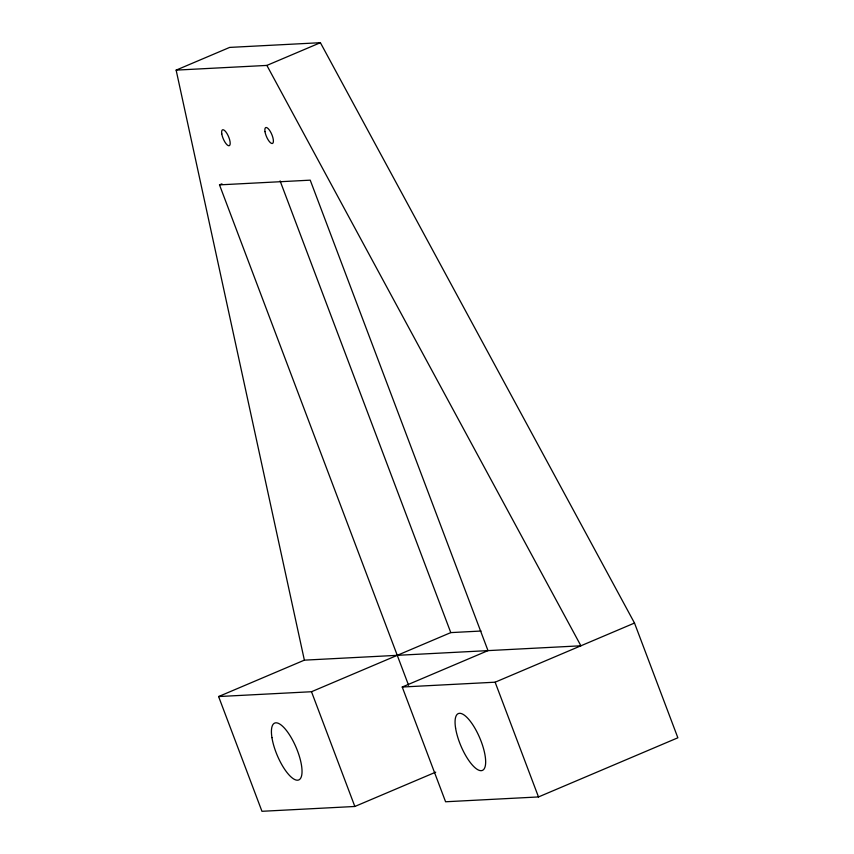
<?xml version="1.0" encoding="UTF-8"?>
<svg xmlns="http://www.w3.org/2000/svg" width="854" height="854" viewBox="0 0 854 854"><rect width="100%" height="100%" fill="white"/><g stroke="black" fill="none" stroke-linecap="round" stroke-linejoin="round"><path stroke-width="1.28" d="M435.721 772.155L354.848 806.475L261.954 811.3L218.603 696.554L304.366 660.153L176.137 70.124L229.662 47.408L320.399 42.7L634.501 623.046L677.862 737.792L538.49 796.942L445.585 801.767L402.234 687.022L487.997 650.62L310.226 180.162L219.499 184.87L408.575 685.26M176.137 70.124L266.875 65.416L320.399 42.7M219.499 184.87L221.923 183.834M218.603 696.554L311.496 691.729L450.784 632.611L481.058 631.031M402.234 687.022L495.128 682.197L634.501 623.046M304.366 660.153L580.901 645.795L266.875 65.416M495.128 682.197L538.49 796.942M280.091 180.877L450.784 632.611M311.496 691.729L354.848 806.475M221.773 133.854A8.647 2.872 67 0 0 228.947 145.767A8.647 2.872 67 0 0 227.015 133.587A8.647 2.872 67 0 0 221.773 133.854M264.986 131.612A8.647 2.872 67 0 0 272.159 143.525A8.647 2.872 67 0 0 270.227 131.345A8.647 2.872 67 0 0 264.986 131.612M455.588 728.12A30.861 10.237 67 0 0 481.197 770.671A30.861 10.237 67 0 0 474.29 727.149A30.861 10.237 67 0 0 455.588 728.12M271.946 737.653A30.861 10.237 67 0 0 297.566 780.204A30.861 10.237 67 0 0 290.659 736.682A30.861 10.237 67 0 0 271.946 737.653"/></g></svg>
